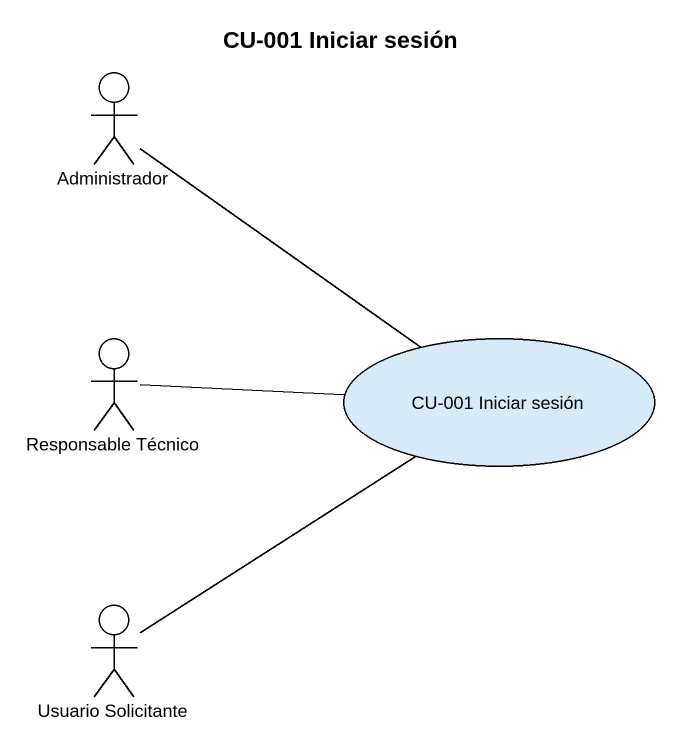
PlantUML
@startuml
title CU-001 Iniciar sesión
actor Administrador
actor "Responsable Técnico" as Responsable_Técnico
usecase "CU-001 Iniciar sesión" as CU_001_Iniciar_sesión
actor "Usuario Solicitante" as Usuario_Solicitante
CU_001_Iniciar_sesión -up- Administrador
CU_001_Iniciar_sesión -left- Responsable_Técnico
CU_001_Iniciar_sesión -- Usuario_Solicitante
@enduml
